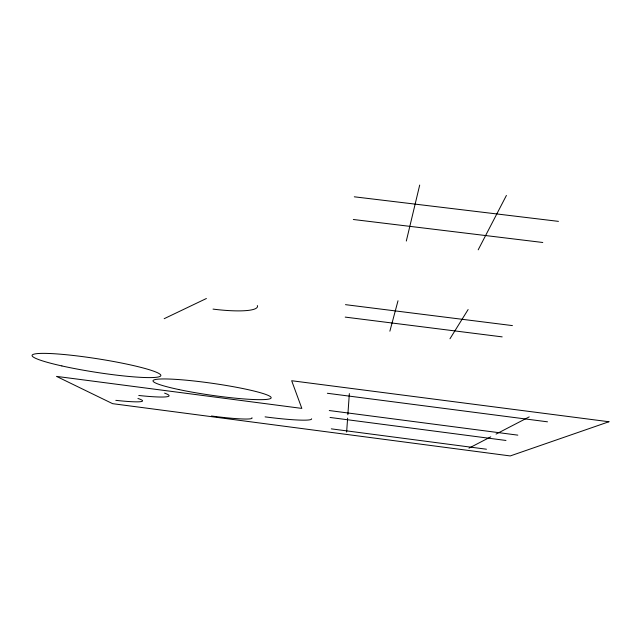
<?xml version="1.0" encoding="UTF-8"?>
<svg xmlns="http://www.w3.org/2000/svg" width="641" height="641" viewBox="0 0 641 641"><rect width="100%" height="100%" fill="white"/><g stroke="black" fill="none" stroke-linecap="round" stroke-linejoin="round"><path stroke-width="0.96" d="M346.637 432.09L347.622 418.14M347.855 414.767L349.353 393.598M406.306 241.04L419.703 185.065M389.872 331.181L398.005 300.773M478.194 249.822L506.414 195.425M449.966 338.777L468.122 309.531M468.956 448.155L490.758 436.842M496.038 434.101L529.218 416.89M164.184 318.689L206.394 298.506M354.297 196.803L558.447 221.369M353.335 219.494L542.775 242.49M345.483 304.659L512.423 325.596M345.203 317.103L502.175 336.878M327.367 393.278L547.494 421.818M329.274 410.544L517.824 435.143M330.043 417.459L505.973 440.463M331.301 428.853L486.463 449.221M164.577 393.133A53.98 4.719 8.6 0 1 138.776 395.481M137.919 398.486A49.261 3.886 8.6 0 1 115.813 400.345M257.337 305.557A51.416 9.407 8.8 0 1 213.028 309.106M311.59 418.757A50.671 4.351 7.9 0 1 265.086 416.866M251.889 417.716A46.953 3.694 8.1 0 1 211.434 416.009M608.95 421.746L510.252 455.935L112.616 403.67L56.512 376.387L301.831 408.405L291.679 380.73L608.95 421.746M61.889 365.939A65.182 6.803 8.9 0 0 160.795 375.746A65.182 6.803 8.9 0 0 66.672 354.769A65.182 6.803 8.9 0 0 61.889 365.939M178.775 389.536A59.653 5.969 8.2 0 0 270.983 398.173A59.653 5.969 8.2 0 0 186.547 380.225A59.653 5.969 8.2 0 0 178.775 389.536"/></g></svg>
